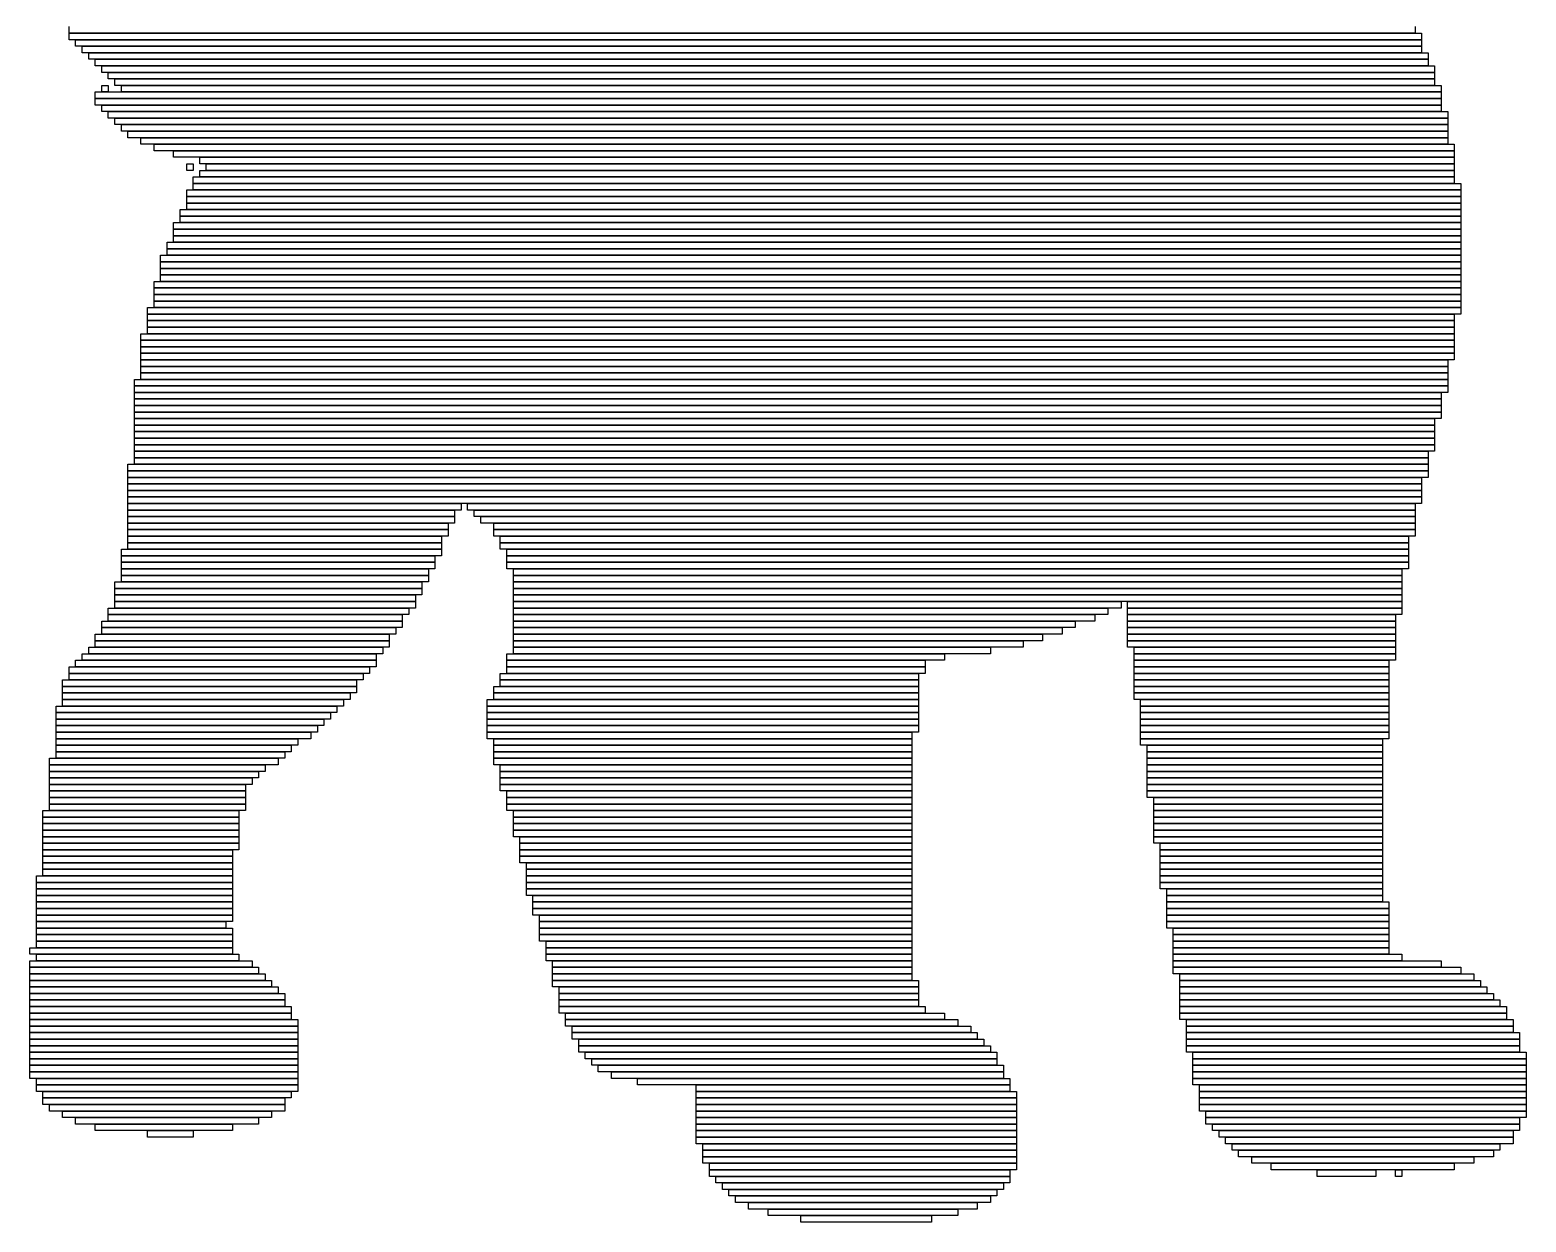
# Model space of a CAD drawing. Extents: x 379 to 644, y 319 to 705.
# Drawn here: x 379 to 608, y 319 to 501.5 of the extents above; entities that cross this region are included whole.
import ezdxf

# ---------------------------------------------------------------- set-up
doc = ezdxf.new("R2010")
doc.units = 0

msp = doc.modelspace()

# ---------------------------------------------------------------- linework, layer by layer
for p, q in [((385, 501), (385, 502)), ((591, 502), (591, 501)), ((591, 501), (385, 501)), ((385, 501), (592, 501)), ((385, 500), (385, 501)), ((592, 500), (385, 500)), ((386, 500), (592, 500)), ((386, 499), (386, 500)), ((592, 501), (592, 500)), ((592, 500), (592, 499)), ((592, 499), (386, 499)), ((387, 499), (592, 499)), ((387, 498), (387, 499)), ((592, 498), (387, 498)), ((388, 498), (593, 498)), ((388, 497), (388, 498)), ((593, 497), (388, 497)), ((389, 497), (593, 497)), ((389, 496), (389, 497)), ((592, 499), (592, 498)), ((593, 498), (593, 497)), ((593, 497), (593, 496)), ((593, 496), (389, 496)), ((390, 496), (594, 496)), ((390, 495), (390, 496)), ((594, 495), (390, 495)), ((391, 495), (594, 495)), ((391, 494), (391, 495)), ((594, 496), (594, 495)), ((594, 495), (594, 494)), ((390, 493), (391, 493)), ((390, 492), (390, 493)), ((594, 494), (391, 494)), ((391, 493), (391, 492)), ((392, 494), (594, 494)), ((392, 493), (392, 494)), ((594, 493), (392, 493)), ((393, 493), (595, 493)), ((393, 492), (393, 493)), ((594, 494), (594, 493)), ((595, 493), (595, 492)), ((389, 492), (595, 492)), ((389, 491), (389, 492)), ((595, 491), (389, 491)), ((389, 491), (595, 491)), ((389, 490), (389, 491)), ((391, 492), (390, 492)), ((595, 492), (393, 492)), ((595, 492), (595, 491)), ((595, 491), (595, 490)), ((595, 490), (389, 490)), ((390, 490), (595, 490)), ((390, 489), (390, 490)), ((595, 489), (390, 489)), ((391, 489), (596, 489)), ((391, 488), (391, 489)), ((596, 488), (391, 488)), ((392, 488), (596, 488)), ((392, 487), (392, 488)), ((595, 490), (595, 489)), ((596, 489), (596, 488)), ((596, 488), (596, 487)), ((596, 487), (392, 487)), ((393, 487), (596, 487)), ((393, 486), (393, 487)), ((596, 486), (393, 486)), ((394, 486), (596, 486)), ((394, 485), (394, 486)), ((596, 487), (596, 486)), ((596, 486), (596, 485)), ((596, 485), (394, 485)), ((396, 485), (596, 485)), ((396, 484), (396, 485)), ((596, 484), (396, 484)), ((398, 484), (597, 484)), ((398, 483), (398, 484)), ((596, 485), (596, 484)), ((597, 484), (597, 483)), ((597, 483), (398, 483)), ((401, 483), (597, 483)), ((401, 482), (401, 483)), ((597, 482), (401, 482)), ((403, 481), (404, 481)), ((403, 480), (403, 481)), ((404, 481), (404, 480)), ((405, 482), (597, 482)), ((405, 481), (405, 482)), ((597, 481), (405, 481)), ((406, 481), (597, 481)), ((406, 480), (406, 481)), ((597, 483), (597, 482)), ((597, 482), (597, 481)), ((597, 481), (597, 480)), ((404, 480), (403, 480)), ((404, 479), (597, 479)), ((404, 478), (404, 479)), ((405, 480), (597, 480)), ((405, 479), (405, 480)), ((597, 479), (405, 479)), ((597, 480), (406, 480)), ((597, 480), (597, 479)), ((597, 479), (597, 478)), ((403, 477), (598, 477)), ((403, 476), (403, 477)), ((597, 478), (404, 478)), ((404, 478), (598, 478)), ((404, 477), (404, 478)), ((598, 477), (404, 477)), ((598, 478), (598, 477)), ((598, 477), (598, 476)), ((598, 476), (403, 476)), ((403, 476), (598, 476)), ((403, 475), (403, 476)), ((598, 475), (403, 475)), ((403, 475), (598, 475)), ((403, 474), (403, 475)), ((598, 476), (598, 475)), ((598, 475), (598, 474)), ((401, 472), (598, 472)), ((401, 471), (401, 472)), ((402, 474), (598, 474)), ((402, 473), (402, 474)), ((598, 473), (402, 473)), ((402, 473), (598, 473)), ((402, 472), (402, 473)), ((598, 472), (402, 472)), ((598, 474), (403, 474)), ((598, 474), (598, 473)), ((598, 473), (598, 472)), ((598, 472), (598, 471)), ((598, 471), (401, 471)), ((401, 471), (598, 471)), ((401, 470), (401, 471)), ((598, 470), (401, 470)), ((401, 470), (598, 470)), ((401, 469), (401, 470)), ((598, 471), (598, 470)), ((598, 470), (598, 469)), ((400, 469), (598, 469)), ((400, 468), (400, 469)), ((598, 468), (400, 468)), ((400, 468), (598, 468)), ((400, 467), (400, 468)), ((598, 469), (401, 469)), ((598, 469), (598, 468)), ((598, 468), (598, 467)), ((399, 467), (598, 467)), ((399, 466), (399, 467)), ((598, 466), (399, 466)), ((399, 466), (598, 466)), ((399, 465), (399, 466)), ((598, 465), (399, 465)), ((399, 465), (598, 465)), ((399, 464), (399, 465)), ((598, 467), (400, 467)), ((598, 467), (598, 466)), ((598, 466), (598, 465)), ((598, 465), (598, 464)), ((398, 463), (598, 463)), ((398, 462), (398, 463)), ((598, 464), (399, 464)), ((399, 464), (598, 464)), ((399, 463), (399, 464)), ((598, 463), (399, 463)), ((598, 464), (598, 463)), ((598, 463), (598, 462)), ((598, 462), (398, 462)), ((398, 462), (598, 462)), ((398, 461), (398, 462)), ((598, 461), (398, 461)), ((398, 461), (598, 461)), ((398, 460), (398, 461)), ((598, 462), (598, 461)), ((598, 461), (598, 460)), ((397, 459), (598, 459)), ((397, 458), (397, 459)), ((598, 458), (397, 458)), ((397, 458), (597, 458)), ((397, 457), (397, 458)), ((598, 460), (398, 460)), ((398, 460), (598, 460)), ((398, 459), (398, 460)), ((598, 459), (398, 459)), ((597, 458), (597, 457)), ((598, 460), (598, 459)), ((598, 459), (598, 458)), ((597, 457), (397, 457)), ((397, 457), (597, 457)), ((397, 456), (397, 457)), ((597, 456), (397, 456)), ((397, 456), (597, 456)), ((397, 455), (397, 456)), ((597, 457), (597, 456)), ((597, 456), (597, 455)), ((396, 455), (597, 455)), ((396, 454), (396, 455)), ((597, 454), (396, 454)), ((396, 454), (597, 454)), ((396, 453), (396, 454)), ((597, 455), (397, 455)), ((597, 455), (597, 454)), ((597, 454), (597, 453)), ((597, 453), (396, 453)), ((396, 453), (597, 453)), ((396, 452), (396, 453)), ((597, 452), (396, 452)), ((396, 452), (597, 452)), ((396, 451), (396, 452)), ((597, 453), (597, 452)), ((597, 452), (597, 451)), ((597, 451), (396, 451)), ((396, 451), (596, 451)), ((396, 450), (396, 451)), ((596, 450), (396, 450)), ((396, 450), (596, 450)), ((396, 449), (396, 450)), ((596, 449), (396, 449)), ((396, 449), (596, 449)), ((396, 448), (396, 449)), ((596, 451), (596, 450)), ((596, 450), (596, 449)), ((596, 449), (596, 448)), ((395, 448), (596, 448)), ((395, 447), (395, 448)), ((596, 447), (395, 447)), ((395, 447), (596, 447)), ((395, 446), (395, 447)), ((596, 448), (396, 448)), ((596, 448), (596, 447)), ((596, 447), (596, 446)), ((596, 446), (395, 446)), ((395, 446), (595, 446)), ((395, 445), (395, 446)), ((595, 445), (395, 445)), ((395, 445), (595, 445)), ((395, 444), (395, 445)), ((595, 446), (595, 445)), ((595, 445), (595, 444)), ((595, 444), (395, 444)), ((395, 444), (595, 444)), ((395, 443), (395, 444)), ((595, 443), (395, 443)), ((395, 443), (595, 443)), ((395, 442), (395, 443)), ((595, 442), (395, 442)), ((395, 442), (594, 442)), ((395, 441), (395, 442)), ((594, 442), (594, 441)), ((595, 444), (595, 443)), ((595, 443), (595, 442)), ((594, 441), (395, 441)), ((395, 441), (594, 441)), ((395, 440), (395, 441)), ((594, 440), (395, 440)), ((395, 440), (594, 440)), ((395, 439), (395, 440)), ((594, 441), (594, 440)), ((594, 440), (594, 439)), ((594, 439), (395, 439)), ((395, 439), (594, 439)), ((395, 438), (395, 439)), ((594, 438), (395, 438)), ((395, 438), (594, 438)), ((395, 437), (395, 438)), ((594, 439), (594, 438)), ((594, 438), (594, 437)), ((594, 437), (395, 437)), ((395, 437), (593, 437)), ((395, 436), (395, 437)), ((593, 436), (395, 436)), ((395, 436), (593, 436)), ((395, 435), (395, 436)), ((593, 437), (593, 436)), ((593, 436), (593, 435)), ((394, 435), (593, 435)), ((394, 434), (394, 435)), ((593, 434), (394, 434)), ((394, 434), (593, 434)), ((394, 433), (394, 434)), ((593, 433), (394, 433)), ((394, 433), (592, 433)), ((394, 432), (394, 433)), ((593, 435), (395, 435)), ((592, 433), (592, 432)), ((593, 435), (593, 434)), ((593, 434), (593, 433)), ((592, 432), (394, 432)), ((394, 432), (592, 432)), ((394, 431), (394, 432)), ((592, 431), (394, 431)), ((394, 431), (592, 431)), ((394, 430), (394, 431)), ((592, 432), (592, 431)), ((592, 431), (592, 430)), ((592, 430), (394, 430)), ((394, 430), (592, 430)), ((394, 429), (394, 430)), ((592, 429), (394, 429)), ((394, 429), (445, 429)), ((394, 428), (394, 429)), ((445, 429), (445, 428)), ((446, 429), (591, 429)), ((446, 428), (446, 429)), ((591, 429), (591, 428)), ((592, 430), (592, 429)), ((445, 428), (394, 428)), ((394, 428), (444, 428)), ((394, 427), (394, 428)), ((444, 427), (394, 427)), ((394, 427), (444, 427)), ((394, 426), (394, 427)), ((444, 426), (394, 426)), ((394, 426), (443, 426)), ((394, 425), (394, 426)), ((443, 426), (443, 425)), ((444, 428), (444, 427)), ((444, 427), (444, 426)), ((591, 428), (446, 428)), ((447, 428), (591, 428)), ((447, 427), (447, 428)), ((591, 427), (447, 427)), ((448, 427), (591, 427)), ((448, 426), (448, 427)), ((591, 426), (448, 426)), ((450, 426), (591, 426)), ((450, 425), (450, 426)), ((591, 428), (591, 427)), ((591, 427), (591, 426)), ((591, 426), (591, 425)), ((443, 425), (394, 425)), ((394, 425), (443, 425)), ((394, 424), (394, 425)), ((443, 424), (394, 424)), ((394, 424), (442, 424)), ((394, 423), (394, 424)), ((442, 424), (442, 423)), ((443, 425), (443, 424)), ((591, 425), (450, 425)), ((450, 425), (591, 425)), ((450, 424), (450, 425)), ((591, 424), (450, 424)), ((451, 424), (590, 424)), ((451, 423), (451, 424)), ((590, 424), (590, 423)), ((591, 425), (591, 424)), ((393, 422), (442, 422)), ((393, 421), (393, 422)), ((442, 423), (394, 423)), ((394, 423), (442, 423)), ((394, 422), (394, 423)), ((442, 422), (394, 422)), ((442, 423), (442, 422)), ((442, 422), (442, 421)), ((590, 423), (451, 423)), ((451, 423), (590, 423)), ((451, 422), (451, 423)), ((590, 422), (451, 422)), ((452, 422), (590, 422)), ((452, 421), (452, 422)), ((590, 423), (590, 422)), ((590, 422), (590, 421)), ((442, 421), (393, 421)), ((393, 421), (441, 421)), ((393, 420), (393, 421)), ((441, 420), (393, 420)), ((393, 420), (441, 420)), ((393, 419), (393, 420)), ((441, 421), (441, 420)), ((441, 420), (441, 419)), ((590, 421), (452, 421)), ((452, 421), (590, 421)), ((452, 420), (452, 421)), ((590, 420), (452, 420)), ((452, 420), (590, 420)), ((452, 419), (452, 420)), ((590, 421), (590, 420)), ((590, 420), (590, 419)), ((392, 417), (439, 417)), ((392, 416), (392, 417)), ((441, 419), (393, 419)), ((393, 419), (440, 419)), ((393, 418), (393, 419)), ((440, 418), (393, 418)), ((393, 418), (440, 418)), ((393, 417), (393, 418)), ((440, 417), (393, 417)), ((439, 417), (439, 416)), ((440, 419), (440, 418)), ((440, 418), (440, 417)), ((590, 419), (452, 419)), ((453, 419), (589, 419)), ((453, 418), (453, 419)), ((589, 418), (453, 418)), ((453, 418), (589, 418)), ((453, 417), (453, 418)), ((589, 417), (453, 417)), ((453, 417), (589, 417)), ((453, 416), (453, 417)), ((589, 419), (589, 418)), ((589, 418), (589, 417)), ((589, 417), (589, 416)), ((439, 416), (392, 416)), ((392, 416), (439, 416)), ((392, 415), (392, 416)), ((439, 415), (392, 415)), ((392, 415), (438, 415)), ((392, 414), (392, 415)), ((438, 415), (438, 414)), ((439, 416), (439, 415)), ((589, 416), (453, 416)), ((453, 416), (589, 416)), ((453, 415), (453, 416)), ((589, 415), (453, 415)), ((453, 415), (589, 415)), ((453, 414), (453, 415)), ((589, 416), (589, 415)), ((589, 415), (589, 414)), ((391, 413), (437, 413)), ((391, 412), (391, 413)), ((438, 414), (392, 414)), ((392, 414), (438, 414)), ((392, 413), (392, 414)), ((438, 413), (392, 413)), ((437, 413), (437, 412)), ((438, 414), (438, 413)), ((589, 414), (453, 414)), ((453, 414), (546, 414)), ((453, 413), (453, 414)), ((546, 413), (453, 413)), ((453, 413), (544, 413)), ((453, 412), (453, 413)), ((544, 413), (544, 412)), ((546, 414), (546, 413)), ((547, 414), (589, 414)), ((547, 413), (547, 414)), ((589, 413), (547, 413)), ((547, 413), (589, 413)), ((547, 412), (547, 413)), ((589, 414), (589, 413)), ((589, 413), (589, 412)), ((390, 411), (436, 411)), ((390, 410), (390, 411)), ((436, 410), (390, 410)), ((390, 410), (435, 410)), ((390, 409), (390, 410)), ((437, 412), (391, 412)), ((391, 412), (436, 412)), ((391, 411), (391, 412)), ((436, 411), (391, 411)), ((435, 410), (435, 409)), ((436, 412), (436, 411)), ((436, 411), (436, 410)), ((544, 412), (453, 412)), ((453, 412), (542, 412)), ((453, 411), (453, 412)), ((542, 411), (453, 411)), ((453, 411), (539, 411)), ((453, 410), (453, 411)), ((539, 410), (453, 410)), ((453, 410), (537, 410)), ((453, 409), (453, 410)), ((537, 410), (537, 409)), ((539, 411), (539, 410)), ((542, 412), (542, 411)), ((589, 412), (547, 412)), ((547, 412), (588, 412)), ((547, 411), (547, 412)), ((588, 411), (547, 411)), ((547, 411), (588, 411)), ((547, 410), (547, 411)), ((588, 410), (547, 410)), ((547, 410), (588, 410)), ((547, 409), (547, 410)), ((588, 412), (588, 411)), ((588, 411), (588, 410)), ((588, 410), (588, 409)), ((389, 409), (434, 409)), ((389, 408), (389, 409)), ((434, 408), (389, 408)), ((389, 408), (434, 408)), ((389, 407), (389, 408)), ((435, 409), (390, 409)), ((434, 409), (434, 408)), ((434, 408), (434, 407)), ((537, 409), (453, 409)), ((453, 409), (534, 409)), ((453, 408), (453, 409)), ((534, 408), (453, 408)), ((453, 408), (531, 408)), ((453, 407), (453, 408)), ((531, 408), (531, 407)), ((534, 409), (534, 408)), ((588, 409), (547, 409)), ((547, 409), (588, 409)), ((547, 408), (547, 409)), ((588, 408), (547, 408)), ((547, 408), (588, 408)), ((547, 407), (547, 408)), ((588, 409), (588, 408)), ((588, 408), (588, 407)), ((387, 406), (432, 406)), ((387, 405), (387, 406)), ((388, 407), (433, 407)), ((388, 406), (388, 407)), ((433, 406), (388, 406)), ((434, 407), (389, 407)), ((432, 406), (432, 405)), ((433, 407), (433, 406)), ((452, 406), (519, 406)), ((452, 405), (452, 406)), ((531, 407), (453, 407)), ((453, 407), (526, 407)), ((453, 406), (453, 407)), ((526, 406), (453, 406)), ((519, 406), (519, 405)), ((526, 407), (526, 406)), ((588, 407), (547, 407)), ((548, 407), (588, 407)), ((548, 406), (548, 407)), ((588, 406), (548, 406)), ((548, 406), (588, 406)), ((548, 405), (548, 406)), ((588, 407), (588, 406)), ((588, 406), (588, 405)), ((385, 404), (431, 404)), ((385, 403), (385, 404)), ((386, 405), (432, 405)), ((386, 404), (386, 405)), ((432, 404), (386, 404)), ((432, 405), (387, 405)), ((431, 404), (431, 403)), ((432, 405), (432, 404)), ((519, 405), (452, 405)), ((452, 405), (516, 405)), ((452, 404), (452, 405)), ((516, 404), (452, 404)), ((452, 404), (516, 404)), ((452, 403), (452, 404)), ((516, 405), (516, 404)), ((516, 404), (516, 403)), ((588, 405), (548, 405)), ((548, 405), (587, 405)), ((548, 404), (548, 405)), ((587, 404), (548, 404)), ((548, 404), (587, 404)), ((548, 403), (548, 404)), ((587, 405), (587, 404)), ((587, 404), (587, 403)), ((384, 402), (429, 402)), ((384, 401), (384, 402)), ((429, 401), (384, 401)), ((384, 401), (429, 401)), ((384, 400), (384, 401)), ((431, 403), (385, 403)), ((385, 403), (430, 403)), ((385, 402), (385, 403)), ((430, 402), (385, 402)), ((429, 402), (429, 401)), ((429, 401), (429, 400)), ((430, 403), (430, 402)), ((450, 401), (515, 401)), ((450, 400), (450, 401)), ((451, 403), (515, 403)), ((451, 402), (451, 403)), ((515, 402), (451, 402)), ((451, 402), (515, 402)), ((451, 401), (451, 402)), ((515, 401), (451, 401)), ((516, 403), (452, 403)), ((515, 403), (515, 402)), ((515, 402), (515, 401)), ((515, 401), (515, 400)), ((587, 403), (548, 403)), ((548, 403), (587, 403)), ((548, 402), (548, 403)), ((587, 402), (548, 402)), ((548, 402), (587, 402)), ((548, 401), (548, 402)), ((587, 401), (548, 401)), ((548, 401), (587, 401)), ((548, 400), (548, 401)), ((587, 403), (587, 402)), ((587, 402), (587, 401)), ((587, 401), (587, 400)), ((429, 400), (384, 400)), ((384, 400), (428, 400)), ((384, 399), (384, 400)), ((428, 399), (384, 399)), ((384, 399), (427, 399)), ((384, 398), (384, 399)), ((427, 399), (427, 398)), ((428, 400), (428, 399)), ((449, 399), (515, 399)), ((449, 398), (449, 399)), ((515, 400), (450, 400)), ((450, 400), (515, 400)), ((450, 399), (450, 400)), ((515, 399), (450, 399)), ((515, 400), (515, 399)), ((515, 399), (515, 398)), ((587, 400), (548, 400)), ((548, 400), (587, 400)), ((548, 399), (548, 400)), ((587, 399), (548, 399)), ((549, 399), (587, 399)), ((549, 398), (549, 399)), ((587, 400), (587, 399)), ((587, 399), (587, 398)), ((383, 398), (426, 398)), ((383, 397), (383, 398)), ((426, 397), (383, 397)), ((383, 397), (425, 397)), ((383, 396), (383, 397)), ((427, 398), (384, 398)), ((425, 397), (425, 396)), ((426, 398), (426, 397)), ((515, 398), (449, 398)), ((449, 398), (515, 398)), ((449, 397), (449, 398)), ((515, 397), (449, 397)), ((449, 397), (515, 397)), ((449, 396), (449, 397)), ((515, 398), (515, 397)), ((515, 397), (515, 396)), ((587, 398), (549, 398)), ((549, 398), (587, 398)), ((549, 397), (549, 398)), ((587, 397), (549, 397)), ((549, 397), (587, 397)), ((549, 396), (549, 397)), ((587, 398), (587, 397)), ((587, 397), (587, 396)), ((425, 396), (383, 396)), ((383, 396), (424, 396)), ((383, 395), (383, 396)), ((424, 395), (383, 395)), ((383, 395), (423, 395)), ((383, 394), (383, 395)), ((423, 394), (383, 394)), ((383, 394), (422, 394)), ((383, 393), (383, 394)), ((422, 394), (422, 393)), ((423, 395), (423, 394)), ((424, 396), (424, 395)), ((515, 396), (449, 396)), ((449, 396), (515, 396)), ((449, 395), (449, 396)), ((515, 395), (449, 395)), ((449, 395), (515, 395)), ((449, 394), (449, 395)), ((515, 394), (449, 394)), ((449, 394), (514, 394)), ((449, 393), (449, 394)), ((514, 394), (514, 393)), ((515, 396), (515, 395)), ((515, 395), (515, 394)), ((587, 396), (549, 396)), ((549, 396), (587, 396)), ((549, 395), (549, 396)), ((587, 395), (549, 395)), ((549, 395), (587, 395)), ((549, 394), (549, 395)), ((587, 394), (549, 394)), ((549, 394), (587, 394)), ((549, 393), (549, 394)), ((587, 396), (587, 395)), ((587, 395), (587, 394)), ((587, 394), (587, 393)), ((422, 393), (383, 393)), ((383, 393), (420, 393)), ((383, 392), (383, 393)), ((420, 392), (383, 392)), ((383, 392), (419, 392)), ((383, 391), (383, 392)), ((419, 392), (419, 391)), ((420, 393), (420, 392)), ((514, 393), (449, 393)), ((450, 393), (514, 393)), ((450, 392), (450, 393)), ((514, 392), (450, 392)), ((450, 392), (514, 392)), ((450, 391), (450, 392)), ((514, 393), (514, 392)), ((514, 392), (514, 391)), ((587, 393), (549, 393)), ((549, 393), (586, 393)), ((549, 392), (549, 393)), ((586, 392), (549, 392)), ((550, 392), (586, 392)), ((550, 391), (550, 392)), ((586, 393), (586, 392)), ((586, 392), (586, 391)), ((382, 390), (417, 390)), ((382, 389), (382, 390)), ((419, 391), (383, 391)), ((383, 391), (418, 391)), ((383, 390), (383, 391)), ((418, 390), (383, 390)), ((417, 390), (417, 389)), ((418, 391), (418, 390)), ((514, 391), (450, 391)), ((450, 391), (514, 391)), ((450, 390), (450, 391)), ((514, 390), (450, 390)), ((450, 390), (514, 390)), ((450, 389), (450, 390)), ((514, 391), (514, 390)), ((514, 390), (514, 389)), ((586, 391), (550, 391)), ((550, 391), (586, 391)), ((550, 390), (550, 391)), ((586, 390), (550, 390)), ((550, 390), (586, 390)), ((550, 389), (550, 390)), ((586, 391), (586, 390)), ((586, 390), (586, 389)), ((417, 389), (382, 389)), ((382, 389), (415, 389)), ((382, 388), (382, 389)), ((415, 388), (382, 388)), ((382, 388), (414, 388)), ((382, 387), (382, 388)), ((414, 388), (414, 387)), ((415, 389), (415, 388)), ((514, 389), (450, 389)), ((451, 389), (514, 389)), ((451, 388), (451, 389)), ((514, 388), (451, 388)), ((451, 388), (514, 388)), ((451, 387), (451, 388)), ((514, 389), (514, 388)), ((514, 388), (514, 387)), ((586, 389), (550, 389)), ((550, 389), (586, 389)), ((550, 388), (550, 389)), ((586, 388), (550, 388)), ((550, 388), (586, 388)), ((550, 387), (550, 388)), ((586, 389), (586, 388)), ((586, 388), (586, 387)), ((414, 387), (382, 387)), ((382, 387), (413, 387)), ((382, 386), (382, 387)), ((413, 386), (382, 386)), ((382, 386), (412, 386)), ((382, 385), (382, 386)), ((412, 385), (382, 385)), ((382, 385), (412, 385)), ((382, 384), (382, 385)), ((412, 386), (412, 385)), ((412, 385), (412, 384)), ((413, 387), (413, 386)), ((514, 387), (451, 387)), ((451, 387), (514, 387)), ((451, 386), (451, 387)), ((514, 386), (451, 386)), ((451, 386), (514, 386)), ((451, 385), (451, 386)), ((514, 385), (451, 385)), ((452, 385), (514, 385)), ((452, 384), (452, 385)), ((514, 387), (514, 386)), ((514, 386), (514, 385)), ((514, 385), (514, 384)), ((586, 387), (550, 387)), ((550, 387), (586, 387)), ((550, 386), (550, 387)), ((586, 386), (550, 386)), ((550, 386), (586, 386)), ((550, 385), (550, 386)), ((586, 385), (550, 385)), ((550, 385), (586, 385)), ((550, 384), (550, 385)), ((586, 387), (586, 386)), ((586, 386), (586, 385)), ((586, 385), (586, 384)), ((412, 384), (382, 384)), ((382, 384), (412, 384)), ((382, 383), (382, 384)), ((412, 383), (382, 383)), ((382, 383), (412, 383)), ((382, 382), (382, 383)), ((412, 384), (412, 383)), ((412, 383), (412, 382)), ((514, 384), (452, 384)), ((452, 384), (514, 384)), ((452, 383), (452, 384)), ((514, 383), (452, 383)), ((452, 383), (514, 383)), ((452, 382), (452, 383)), ((514, 384), (514, 383)), ((514, 383), (514, 382)), ((586, 384), (550, 384)), ((551, 384), (586, 384)), ((551, 383), (551, 384)), ((586, 383), (551, 383)), ((551, 383), (586, 383)), ((551, 382), (551, 383)), ((586, 384), (586, 383)), ((586, 383), (586, 382)), ((381, 382), (411, 382)), ((381, 381), (381, 382)), ((411, 381), (381, 381)), ((381, 381), (411, 381)), ((381, 380), (381, 381)), ((412, 382), (382, 382)), ((411, 382), (411, 381)), ((411, 381), (411, 380)), ((514, 382), (452, 382)), ((453, 382), (514, 382)), ((453, 381), (453, 382)), ((514, 381), (453, 381)), ((453, 381), (514, 381)), ((453, 380), (453, 381)), ((514, 382), (514, 381)), ((514, 381), (514, 380)), ((586, 382), (551, 382)), ((551, 382), (586, 382)), ((551, 381), (551, 382)), ((586, 381), (551, 381)), ((551, 381), (586, 381)), ((551, 380), (551, 381)), ((586, 382), (586, 381)), ((586, 381), (586, 380)), ((411, 380), (381, 380)), ((381, 380), (411, 380)), ((381, 379), (381, 380)), ((411, 379), (381, 379)), ((381, 379), (411, 379)), ((381, 378), (381, 379)), ((411, 378), (381, 378)), ((381, 378), (411, 378)), ((381, 377), (381, 378)), ((411, 380), (411, 379)), ((411, 379), (411, 378)), ((411, 378), (411, 377)), ((514, 380), (453, 380)), ((453, 380), (514, 380)), ((453, 379), (453, 380)), ((514, 379), (453, 379)), ((453, 379), (514, 379)), ((453, 378), (453, 379)), ((514, 378), (453, 378)), ((454, 378), (514, 378)), ((454, 377), (454, 378)), ((514, 380), (514, 379)), ((514, 379), (514, 378)), ((514, 378), (514, 377)), ((586, 380), (551, 380)), ((551, 380), (586, 380)), ((551, 379), (551, 380)), ((586, 379), (551, 379)), ((551, 379), (586, 379)), ((551, 378), (551, 379)), ((586, 378), (551, 378)), ((551, 378), (586, 378)), ((551, 377), (551, 378)), ((586, 380), (586, 379)), ((586, 379), (586, 378)), ((586, 378), (586, 377)), ((411, 377), (381, 377)), ((381, 377), (411, 377)), ((381, 376), (381, 377)), ((411, 376), (381, 376)), ((381, 376), (410, 376)), ((381, 375), (381, 376)), ((410, 376), (410, 375)), ((411, 377), (411, 376)), ((514, 377), (454, 377)), ((454, 377), (514, 377)), ((454, 376), (454, 377)), ((514, 376), (454, 376)), ((454, 376), (514, 376)), ((454, 375), (454, 376)), ((514, 377), (514, 376)), ((514, 376), (514, 375)), ((586, 377), (551, 377)), ((552, 377), (586, 377)), ((552, 376), (552, 377)), ((586, 376), (552, 376)), ((552, 376), (586, 376)), ((552, 375), (552, 376)), ((586, 377), (586, 376)), ((586, 376), (586, 375)), ((410, 375), (381, 375)), ((381, 375), (410, 375)), ((381, 374), (381, 375)), ((410, 374), (381, 374)), ((381, 374), (410, 374)), ((381, 373), (381, 374)), ((410, 375), (410, 374)), ((410, 374), (410, 373)), ((514, 375), (454, 375)), ((454, 375), (514, 375)), ((454, 374), (454, 375)), ((514, 374), (454, 374)), ((455, 374), (514, 374)), ((455, 373), (455, 374)), ((514, 375), (514, 374)), ((514, 374), (514, 373)), ((586, 375), (552, 375)), ((552, 375), (586, 375)), ((552, 374), (552, 375)), ((586, 374), (552, 374)), ((552, 374), (586, 374)), ((552, 373), (552, 374)), ((586, 375), (586, 374)), ((586, 374), (586, 373)), ((380, 372), (410, 372)), ((380, 371), (380, 372)), ((410, 371), (380, 371)), ((380, 371), (410, 371)), ((380, 370), (380, 371)), ((410, 373), (381, 373)), ((381, 373), (410, 373)), ((381, 372), (381, 373)), ((410, 372), (381, 372)), ((410, 373), (410, 372)), ((410, 372), (410, 371)), ((410, 371), (410, 370)), ((514, 373), (455, 373)), ((455, 373), (514, 373)), ((455, 372), (455, 373)), ((514, 372), (455, 372)), ((455, 372), (514, 372)), ((455, 371), (455, 372)), ((514, 371), (455, 371)), ((455, 371), (514, 371)), ((455, 370), (455, 371)), ((514, 373), (514, 372)), ((514, 372), (514, 371)), ((514, 371), (514, 370)), ((586, 373), (552, 373)), ((552, 373), (586, 373)), ((552, 372), (552, 373)), ((586, 372), (552, 372)), ((552, 372), (586, 372)), ((552, 371), (552, 372)), ((586, 371), (552, 371)), ((552, 371), (586, 371)), ((552, 370), (552, 371)), ((586, 373), (586, 372)), ((586, 372), (586, 371)), ((586, 371), (586, 370)), ((410, 370), (380, 370)), ((380, 370), (410, 370)), ((380, 369), (380, 370)), ((410, 369), (380, 369)), ((380, 369), (410, 369)), ((380, 368), (380, 369)), ((410, 370), (410, 369)), ((410, 369), (410, 368)), ((514, 370), (455, 370)), ((455, 370), (514, 370)), ((455, 369), (455, 370)), ((514, 369), (455, 369)), ((456, 369), (514, 369)), ((456, 368), (456, 369)), ((514, 370), (514, 369)), ((514, 369), (514, 368)), ((586, 370), (552, 370)), ((553, 370), (586, 370)), ((553, 369), (553, 370)), ((586, 369), (553, 369)), ((553, 369), (586, 369)), ((553, 368), (553, 369)), ((586, 370), (586, 369)), ((586, 369), (586, 368)), ((410, 368), (380, 368)), ((380, 368), (410, 368)), ((380, 367), (380, 368)), ((410, 367), (380, 367)), ((380, 367), (410, 367)), ((380, 366), (380, 367)), ((410, 368), (410, 367)), ((410, 367), (410, 366)), ((514, 368), (456, 368)), ((456, 368), (514, 368)), ((456, 367), (456, 368)), ((514, 367), (456, 367)), ((456, 367), (514, 367)), ((456, 366), (456, 367)), ((514, 368), (514, 367)), ((514, 367), (514, 366)), ((586, 368), (553, 368)), ((553, 368), (587, 368)), ((553, 367), (553, 368)), ((587, 367), (553, 367)), ((553, 367), (587, 367)), ((553, 366), (553, 367)), ((587, 368), (587, 367)), ((587, 367), (587, 366)), ((410, 366), (380, 366)), ((380, 366), (410, 366)), ((380, 365), (380, 366)), ((410, 365), (380, 365)), ((380, 365), (409, 365)), ((380, 364), (380, 365)), ((409, 365), (409, 364)), ((410, 366), (410, 365)), ((514, 366), (456, 366)), ((457, 366), (514, 366)), ((457, 365), (457, 366)), ((514, 365), (457, 365)), ((457, 365), (514, 365)), ((457, 364), (457, 365)), ((514, 366), (514, 365)), ((514, 365), (514, 364)), ((587, 366), (553, 366)), ((553, 366), (587, 366)), ((553, 365), (553, 366)), ((587, 365), (553, 365)), ((553, 365), (587, 365)), ((553, 364), (553, 365)), ((587, 366), (587, 365)), ((587, 365), (587, 364)), ((409, 364), (380, 364)), ((380, 364), (410, 364)), ((380, 363), (380, 364)), ((410, 363), (380, 363)), ((380, 363), (410, 363)), ((380, 362), (380, 363)), ((410, 362), (380, 362)), ((380, 362), (410, 362)), ((380, 361), (380, 362)), ((410, 364), (410, 363)), ((410, 363), (410, 362)), ((410, 362), (410, 361)), ((514, 364), (457, 364)), ((457, 364), (514, 364)), ((457, 363), (457, 364)), ((514, 363), (457, 363)), ((457, 363), (514, 363)), ((457, 362), (457, 363)), ((514, 362), (457, 362)), ((458, 362), (514, 362)), ((458, 361), (458, 362)), ((514, 364), (514, 363)), ((514, 363), (514, 362)), ((514, 362), (514, 361)), ((587, 364), (553, 364)), ((554, 364), (587, 364)), ((554, 363), (554, 364)), ((587, 363), (554, 363)), ((554, 363), (587, 363)), ((554, 362), (554, 363)), ((587, 362), (554, 362)), ((554, 362), (587, 362)), ((554, 361), (554, 362)), ((587, 364), (587, 363)), ((587, 363), (587, 362)), ((587, 362), (587, 361)), ((379, 361), (410, 361)), ((379, 360), (379, 361)), ((410, 360), (379, 360)), ((410, 361), (380, 361)), ((380, 360), (411, 360)), ((380, 359), (380, 360)), ((410, 361), (410, 360)), ((411, 360), (411, 359)), ((514, 361), (458, 361)), ((458, 361), (514, 361)), ((458, 360), (458, 361)), ((514, 360), (458, 360)), ((458, 360), (514, 360)), ((458, 359), (458, 360)), ((514, 361), (514, 360)), ((514, 360), (514, 359)), ((587, 361), (554, 361)), ((554, 361), (587, 361)), ((554, 360), (554, 361)), ((587, 360), (554, 360)), ((554, 360), (589, 360)), ((554, 359), (554, 360)), ((587, 361), (587, 360)), ((589, 360), (589, 359)), ((379, 359), (413, 359)), ((379, 358), (379, 359)), ((413, 358), (379, 358)), ((379, 358), (414, 358)), ((379, 357), (379, 358)), ((411, 359), (380, 359)), ((413, 359), (413, 358)), ((414, 358), (414, 357)), ((514, 359), (458, 359)), ((459, 359), (514, 359)), ((459, 358), (459, 359)), ((514, 358), (459, 358)), ((459, 358), (514, 358)), ((459, 357), (459, 358)), ((514, 359), (514, 358)), ((514, 358), (514, 357)), ((589, 359), (554, 359)), ((554, 359), (595, 359)), ((554, 358), (554, 359)), ((595, 358), (554, 358)), ((554, 358), (598, 358)), ((554, 357), (554, 358)), ((595, 359), (595, 358)), ((598, 358), (598, 357)), ((414, 357), (379, 357)), ((379, 357), (415, 357)), ((379, 356), (379, 357)), ((415, 356), (379, 356)), ((379, 356), (416, 356)), ((379, 355), (379, 356)), ((416, 355), (379, 355)), ((379, 355), (417, 355)), ((379, 354), (379, 355)), ((415, 357), (415, 356)), ((416, 356), (416, 355)), ((417, 355), (417, 354)), ((514, 357), (459, 357)), ((459, 357), (514, 357)), ((459, 356), (459, 357)), ((514, 356), (459, 356)), ((459, 356), (515, 356)), ((459, 355), (459, 356)), ((515, 355), (459, 355)), ((460, 355), (515, 355)), ((460, 354), (460, 355)), ((514, 357), (514, 356)), ((515, 356), (515, 355)), ((515, 355), (515, 354)), ((598, 357), (554, 357)), ((555, 357), (600, 357)), ((555, 356), (555, 357)), ((600, 356), (555, 356)), ((555, 356), (601, 356)), ((555, 355), (555, 356)), ((601, 355), (555, 355)), ((555, 355), (602, 355)), ((555, 354), (555, 355)), ((600, 357), (600, 356)), ((601, 356), (601, 355)), ((602, 355), (602, 354)), ((417, 354), (379, 354)), ((379, 354), (418, 354)), ((379, 353), (379, 354)), ((418, 353), (379, 353)), ((379, 353), (418, 353)), ((379, 352), (379, 353)), ((418, 354), (418, 353)), ((418, 353), (418, 352)), ((515, 354), (460, 354)), ((460, 354), (515, 354)), ((460, 353), (460, 354)), ((515, 353), (460, 353)), ((460, 353), (515, 353)), ((460, 352), (460, 353)), ((515, 354), (515, 353)), ((515, 353), (515, 352)), ((602, 354), (555, 354)), ((555, 354), (603, 354)), ((555, 353), (555, 354)), ((603, 353), (555, 353)), ((555, 353), (604, 353)), ((555, 352), (555, 353)), ((603, 354), (603, 353)), ((604, 353), (604, 352)), ((418, 352), (379, 352)), ((379, 352), (419, 352)), ((379, 351), (379, 352)), ((419, 351), (379, 351)), ((379, 351), (419, 351)), ((379, 350), (379, 351)), ((419, 352), (419, 351)), ((419, 351), (419, 350)), ((515, 352), (460, 352)), ((460, 352), (516, 352)), ((460, 351), (460, 352)), ((516, 351), (460, 351)), ((461, 351), (519, 351)), ((461, 350), (461, 351)), ((516, 352), (516, 351)), ((519, 351), (519, 350)), ((604, 352), (555, 352)), ((555, 352), (605, 352)), ((555, 351), (555, 352)), ((605, 351), (555, 351)), ((555, 351), (605, 351)), ((555, 350), (555, 351)), ((605, 352), (605, 351)), ((605, 351), (605, 350)), ((419, 350), (379, 350)), ((379, 350), (420, 350)), ((379, 349), (379, 350)), ((420, 349), (379, 349)), ((379, 349), (420, 349)), ((379, 348), (379, 349)), ((420, 350), (420, 349)), ((420, 349), (420, 348)), ((519, 350), (461, 350)), ((461, 350), (521, 350)), ((461, 349), (461, 350)), ((521, 349), (461, 349)), ((462, 349), (523, 349)), ((462, 348), (462, 349)), ((521, 350), (521, 349)), ((523, 349), (523, 348)), ((605, 350), (555, 350)), ((556, 350), (606, 350)), ((556, 349), (556, 350)), ((606, 349), (556, 349)), ((556, 349), (606, 349)), ((556, 348), (556, 349)), ((606, 350), (606, 349)), ((606, 349), (606, 348)), ((420, 348), (379, 348)), ((379, 348), (420, 348)), ((379, 347), (379, 348)), ((420, 347), (379, 347)), ((379, 347), (420, 347)), ((379, 346), (379, 347)), ((420, 346), (379, 346)), ((379, 346), (420, 346)), ((379, 345), (379, 346)), ((420, 348), (420, 347)), ((420, 347), (420, 346)), ((420, 346), (420, 345)), ((523, 348), (462, 348)), ((462, 348), (524, 348)), ((462, 347), (462, 348)), ((524, 347), (462, 347)), ((463, 347), (525, 347)), ((463, 346), (463, 347)), ((525, 346), (463, 346)), ((463, 346), (526, 346)), ((463, 345), (463, 346)), ((524, 348), (524, 347)), ((525, 347), (525, 346)), ((526, 346), (526, 345)), ((606, 348), (556, 348)), ((556, 348), (607, 348)), ((556, 347), (556, 348)), ((607, 347), (556, 347)), ((556, 347), (607, 347)), ((556, 346), (556, 347)), ((607, 346), (556, 346)), ((556, 346), (607, 346)), ((556, 345), (556, 346)), ((607, 348), (607, 347)), ((607, 347), (607, 346)), ((607, 346), (607, 345)), ((420, 345), (379, 345)), ((379, 345), (420, 345)), ((379, 344), (379, 345)), ((420, 344), (379, 344)), ((379, 344), (420, 344)), ((379, 343), (379, 344)), ((420, 345), (420, 344)), ((420, 344), (420, 343)), ((526, 345), (463, 345)), ((464, 345), (527, 345)), ((464, 344), (464, 345)), ((527, 344), (464, 344)), ((465, 344), (527, 344)), ((465, 343), (465, 344)), ((527, 345), (527, 344)), ((527, 344), (527, 343)), ((607, 345), (556, 345)), ((557, 345), (608, 345)), ((557, 344), (557, 345)), ((608, 344), (557, 344)), ((557, 344), (608, 344)), ((557, 343), (557, 344)), ((608, 345), (608, 344)), ((608, 344), (608, 343)), ((420, 343), (379, 343)), ((379, 343), (420, 343)), ((379, 342), (379, 343)), ((420, 342), (379, 342)), ((379, 342), (420, 342)), ((379, 341), (379, 342)), ((420, 343), (420, 342)), ((420, 342), (420, 341)), ((527, 343), (465, 343)), ((466, 343), (528, 343)), ((466, 342), (466, 343)), ((528, 342), (466, 342)), ((468, 342), (528, 342)), ((468, 341), (468, 342)), ((528, 343), (528, 342)), ((528, 342), (528, 341)), ((608, 343), (557, 343)), ((557, 343), (608, 343)), ((557, 342), (557, 343)), ((608, 342), (557, 342)), ((557, 342), (608, 342)), ((557, 341), (557, 342)), ((608, 343), (608, 342)), ((608, 342), (608, 341)), ((420, 341), (379, 341)), ((380, 341), (420, 341)), ((380, 340), (380, 341)), ((420, 340), (380, 340)), ((380, 340), (420, 340)), ((380, 339), (380, 340)), ((420, 339), (380, 339)), ((381, 339), (419, 339)), ((381, 338), (381, 339)), ((419, 339), (419, 338)), ((420, 341), (420, 340)), ((420, 340), (420, 339)), ((528, 341), (468, 341)), ((472, 341), (529, 341)), ((472, 340), (472, 341)), ((529, 340), (472, 340)), ((481, 340), (529, 340)), ((481, 339), (481, 340)), ((529, 339), (481, 339)), ((481, 339), (530, 339)), ((481, 338), (481, 339)), ((529, 341), (529, 340)), ((529, 340), (529, 339)), ((530, 339), (530, 338)), ((608, 341), (557, 341)), ((557, 341), (608, 341)), ((557, 340), (557, 341)), ((608, 340), (557, 340)), ((558, 340), (608, 340)), ((558, 339), (558, 340)), ((608, 339), (558, 339)), ((558, 339), (608, 339)), ((558, 338), (558, 339)), ((608, 341), (608, 340)), ((608, 340), (608, 339)), ((608, 339), (608, 338)), ((419, 338), (381, 338)), ((381, 338), (418, 338)), ((381, 337), (381, 338)), ((418, 337), (381, 337)), ((382, 337), (418, 337)), ((382, 336), (382, 337)), ((418, 338), (418, 337)), ((418, 337), (418, 336)), ((530, 338), (481, 338)), ((481, 338), (530, 338)), ((481, 337), (481, 338)), ((530, 337), (481, 337)), ((481, 337), (530, 337)), ((481, 336), (481, 337)), ((530, 338), (530, 337)), ((530, 337), (530, 336)), ((608, 338), (558, 338)), ((558, 338), (608, 338)), ((558, 337), (558, 338)), ((608, 337), (558, 337)), ((558, 337), (608, 337)), ((558, 336), (558, 337)), ((608, 338), (608, 337)), ((608, 337), (608, 336)), ((418, 336), (382, 336)), ((384, 336), (416, 336)), ((384, 335), (384, 336)), ((416, 335), (384, 335)), ((386, 335), (414, 335)), ((386, 334), (386, 335)), ((414, 335), (414, 334)), ((416, 336), (416, 335)), ((530, 336), (481, 336)), ((481, 336), (530, 336)), ((481, 335), (481, 336)), ((530, 335), (481, 335)), ((481, 335), (530, 335)), ((481, 334), (481, 335)), ((530, 336), (530, 335)), ((530, 335), (530, 334)), ((608, 336), (558, 336)), ((559, 336), (608, 336)), ((559, 335), (559, 336)), ((608, 335), (559, 335)), ((559, 335), (607, 335)), ((559, 334), (559, 335)), ((607, 335), (607, 334)), ((608, 336), (608, 335)), ((414, 334), (386, 334)), ((389, 334), (410, 334)), ((389, 333), (389, 334)), ((410, 333), (389, 333)), ((397, 333), (404, 333)), ((397, 332), (397, 333)), ((404, 333), (404, 332)), ((410, 334), (410, 333)), ((530, 334), (481, 334)), ((481, 334), (530, 334)), ((481, 333), (481, 334)), ((530, 333), (481, 333)), ((481, 333), (530, 333)), ((481, 332), (481, 333)), ((530, 334), (530, 333)), ((530, 333), (530, 332)), ((607, 334), (559, 334)), ((560, 334), (607, 334)), ((560, 333), (560, 334)), ((607, 333), (560, 333)), ((561, 333), (606, 333)), ((561, 332), (561, 333)), ((606, 333), (606, 332)), ((607, 334), (607, 333)), ((404, 332), (397, 332)), ((530, 332), (481, 332)), ((481, 332), (530, 332)), ((481, 331), (481, 332)), ((530, 331), (481, 331)), ((482, 331), (530, 331)), ((482, 330), (482, 331)), ((530, 330), (482, 330)), ((482, 330), (530, 330)), ((482, 329), (482, 330)), ((530, 332), (530, 331)), ((530, 331), (530, 330)), ((530, 330), (530, 329)), ((606, 332), (561, 332)), ((562, 332), (606, 332)), ((562, 331), (562, 332)), ((606, 331), (562, 331)), ((563, 331), (604, 331)), ((563, 330), (563, 331)), ((604, 330), (563, 330)), ((564, 330), (603, 330)), ((564, 329), (564, 330)), ((603, 330), (603, 329)), ((604, 331), (604, 330)), ((606, 332), (606, 331)), ((530, 329), (482, 329)), ((482, 329), (530, 329)), ((482, 328), (482, 329)), ((530, 328), (482, 328)), ((483, 328), (530, 328)), ((483, 327), (483, 328)), ((530, 329), (530, 328)), ((530, 328), (530, 327)), ((603, 329), (564, 329)), ((566, 329), (600, 329)), ((566, 328), (566, 329)), ((600, 328), (566, 328)), ((569, 328), (597, 328)), ((569, 327), (569, 328)), ((597, 328), (597, 327)), ((600, 329), (600, 328)), ((530, 327), (483, 327)), ((483, 327), (529, 327)), ((483, 326), (483, 327)), ((529, 326), (483, 326)), ((484, 326), (529, 326)), ((484, 325), (484, 326)), ((529, 327), (529, 326)), ((529, 326), (529, 325)), ((597, 327), (569, 327)), ((576, 327), (585, 327)), ((576, 326), (576, 327)), ((585, 326), (576, 326)), ((585, 327), (585, 326)), ((588, 327), (589, 327)), ((588, 326), (588, 327)), ((589, 326), (588, 326)), ((589, 327), (589, 326)), ((529, 325), (484, 325)), ((485, 325), (528, 325)), ((485, 324), (485, 325)), ((528, 324), (485, 324)), ((486, 324), (527, 324)), ((486, 323), (486, 324)), ((527, 323), (486, 323)), ((487, 323), (526, 323)), ((487, 322), (487, 323)), ((526, 323), (526, 322)), ((527, 324), (527, 323)), ((528, 325), (528, 324)), ((526, 322), (487, 322)), ((489, 322), (524, 322)), ((489, 321), (489, 322)), ((524, 321), (489, 321)), ((492, 321), (521, 321)), ((492, 320), (492, 321)), ((521, 321), (521, 320)), ((524, 322), (524, 321)), ((521, 320), (492, 320)), ((497, 320), (517, 320)), ((497, 319), (497, 320)), ((517, 319), (497, 319)), ((517, 320), (517, 319))]:
    msp.add_line(p, q)

doc.saveas('drawing.dxf')
